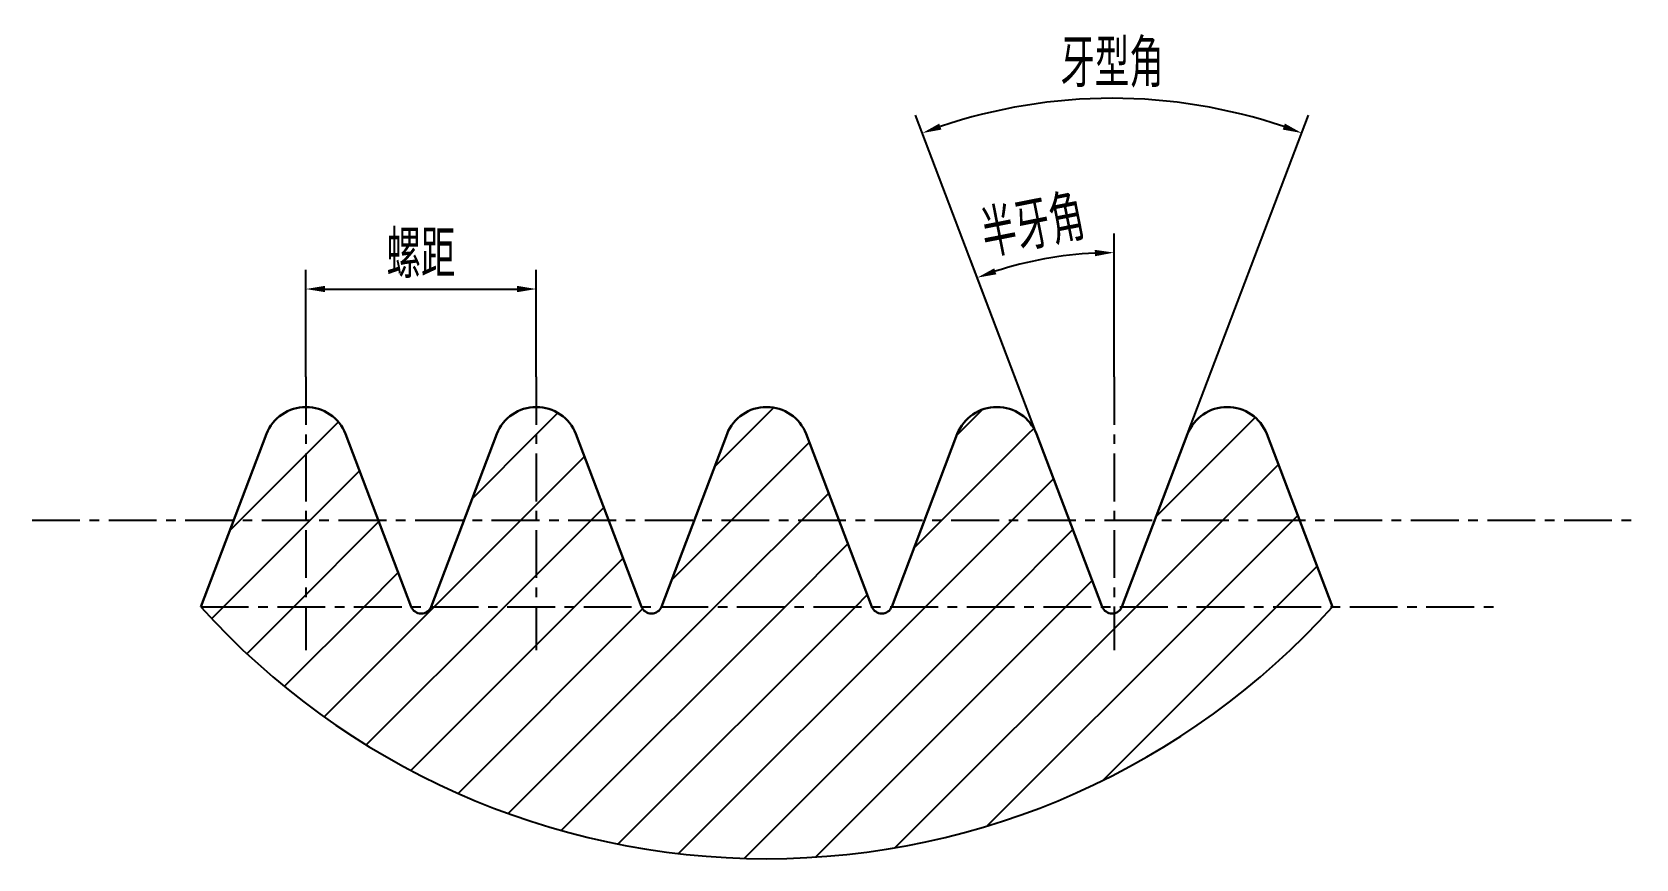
# Model space of a CAD drawing. Header units: inches. Extents: x -39.3 to 44.4, y -13.2 to 30.
import ezdxf

# ---------------------------------------------------------------- set-up
doc = ezdxf.new("R2010")
doc.units = ezdxf.units.IN
doc.header["$MEASUREMENT"] = 0
doc.linetypes.add('CENTERX2', pattern=[4, 2.5, -0.5, 0.5, -0.5])
doc.styles.add('工程字', font='gbenor.shx', dxfattribs={"bigfont": 'gbcbig.shx'})
doc.dimstyles.new('ZQH', dxfattribs={"dimtxt": 3, "dimasz": 2.5, "dimexe": 1.25, "dimexo": 0, "dimgap": 0.5, "dimtad": 1, "dimdec": 3, "dimdsep": 46, "dimtxsty": '工程字', "dimblk": 'CLOSEDBLANK', "dimcen": -0.8, "dimclrd": 3, "dimclre": 3, "dimclrt": 3, "dimadec": 1, "dimazin": 2, "dimtfac": 1, "dimtdec": 3, "dimtofl": 0, "dimtmove": 0, "dimatfit": 3, "dimldrblk": 'CLOSEDBLANK', "dimfxl": 1, "dimtolj": 1, "dimtzin": 0, "dimarcsym": 0})

# ---------------------------------------------------------------- blocks, each defined once
blk = doc.blocks.new('*D2')
at = {"color": 3, "lineweight": -2, "transparency": 16777216}
for p, q in [((-25.044, 11.99), (-25.044, 17.585)), ((-13.018, 11.99), (-13.018, 17.585)), ((-24.044, 16.585), (-14.018, 16.585))]:
    blk.add_line(p, q, dxfattribs=at)
at = {"color": 3, "transparency": 16777216}
for points in [[(-24.044, 16.752), (-24.044, 16.419), (-25.044, 16.585)], [(-14.018, 16.752), (-14.018, 16.419), (-13.018, 16.585)]]:
    blk.add_solid(points, dxfattribs=at)
at = {"layer": 'Defpoints', "color": 0, "transparency": 16777216}
for p in [(-13.018, 16.585), (-25.044, 11.99), (-13.018, 11.99)]:
    blk.add_point(p, dxfattribs=at)
at = {"color": 3, "transparency": 16777216, "insert": (-19.031, 18.404), "char_height": 2.5, "attachment_point": 5, "style": '工程字'}
blk.add_mtext('\\A1;螺距', dxfattribs=at)
blk = doc.blocks.new('_ClosedBlank')
at = {"color": 0, "linetype": 'ByBlock', "lineweight": -2}
for p, q in [((-1, 0.167), (0, 0)), ((-1, 0.167), (-1, -0.167)), ((0, 0), (-1, -0.167))]:
    blk.add_line(p, q, dxfattribs=at)
blk = doc.blocks.new('*D3')
at = {"color": 3, "lineweight": -2, "transparency": 16777216}
for p, q in [((13.111, 9.017), (6.793, 25.668)), ((21.002, 9.017), (27.32, 25.668))]:
    blk.add_line(p, q, dxfattribs=at)
blk.add_arc((17.057, -1.38), 27.929, 71.2714, 108.7286, dxfattribs=at)
at = {"color": 3, "transparency": 16777216}
for points in [[(8.145, 24.914), (8.032, 25.228), (7.148, 24.733)], [(26.081, 25.228), (25.968, 24.914), (26.965, 24.733)]]:
    blk.add_solid(points, dxfattribs=at)
at = {"layer": 'Defpoints', "color": 0, "transparency": 16777216}
for p in [(20.425, 26.346), (13.111, 9.017), (21.002, 9.017), (16.538, -0.014), (17.575, -0.014)]:
    blk.add_point(p, dxfattribs=at)
at = {"color": 3, "transparency": 16777216, "insert": (17.057, 28.369), "char_height": 2.5, "attachment_point": 5, "style": '工程字'}
blk.add_mtext('\\A1;牙型角', dxfattribs=at)
blk = doc.blocks.new('*D4')
at = {"color": 3, "lineweight": -2, "transparency": 16777216}
for p, q in [((17.159, 11.99), (17.159, 19.488)), ((13.111, 9.017), (9.659, 18.113))]:
    blk.add_line(p, q, dxfattribs=at)
blk.add_arc((17.159, -1.649), 20.137, 92.84557, 107.93458, dxfattribs=at)
at = {"color": 3, "transparency": 16777216}
for points in [[(16.155, 18.63), (16.163, 18.297), (17.159, 18.488)], [(11.013, 17.353), (10.903, 17.667), (10.014, 17.178)]]:
    blk.add_solid(points, dxfattribs=at)
at = {"layer": 'Defpoints', "color": 0, "transparency": 16777216}
for p in [(14.73, 18.341), (17.159, 11.99), (13.111, 9.017), (16.538, -0.014), (17.159, -2.287)]:
    blk.add_point(p, dxfattribs=at)
at = {"color": 3, "transparency": 16777216, "insert": (12.919, 19.894), "char_height": 2.5, "attachment_point": 5, "rotation": 11.13446, "style": '工程字'}
blk.add_mtext('\\A1;半牙角', dxfattribs=at)

msp = doc.modelspace()

# ---------------------------------------------------------------- hatches: boundary and pattern name
h = msp.add_hatch()
h.set_pattern_fill('ANSI31', color=256, scale=20.736)
edge = h.paths.add_edge_path()
edge.add_arc((17.0565, 0.1883), 0.5564, 201.286019, 338.713981)
edge.add_line((17.5749, -0.0137), (21.0018, 9.0171))
edge.add_arc((23.0699, 8.1944), 2.2257, 21.691466, 158.308534, ccw=False)
edge.add_line((25.1381, 9.0171), (28.565, -0.0137))
edge.add_arc((-0.9838, 26.5666), 39.7447, 221.972773, 318.027227, ccw=False)
edge.add_line((-30.5325, -0.0137), (-27.1056, 9.0171))
edge.add_arc((-25.0374, 8.1944), 2.2257, 21.691466, 158.308534, ccw=False)
edge.add_line((-22.9693, 9.0171), (-19.5424, -0.0137))
edge.add_arc((-19.024, 0.1883), 0.5564, 201.286019, 338.713981)
edge.add_line((-18.5056, -0.0137), (-15.0787, 9.0171))
edge.add_arc((-13.0106, 8.1944), 2.2257, 21.691466, 158.308534, ccw=False)
edge.add_line((-10.9425, 9.0171), (-7.5156, -0.0137))
edge.add_arc((-6.9972, 0.1883), 0.5564, 201.286019, 338.713981)
edge.add_line((-6.4788, -0.0137), (-3.0519, 9.0171))
edge.add_arc((-0.9838, 8.1944), 2.2257, 21.691466, 158.308534, ccw=False)
edge.add_line((1.0844, 9.0171), (4.5113, -0.0137))
edge.add_arc((5.0297, 0.1883), 0.5564, 201.286019, 338.713981)
edge.add_line((5.5481, -0.0137), (8.975, 9.0171))
edge.add_arc((11.0431, 8.1944), 2.2257, 21.691466, 158.308534, ccw=False)
edge.add_line((13.1112, 9.0171), (16.5381, -0.0137))

# ---------------------------------------------------------------- linework, layer by layer
at = {"color": 1, "linetype": 'CENTERX2'}
for p, q in [((-25.0436, 11.9898), (-25.0436, -2.287)), ((-13.0182, 11.9898), (-13.0182, -2.287)), ((17.1586, 11.9898), (17.1586, -2.287)), ((-39.3424, 4.5017), (44.4133, 4.5017)), ((-30.5325, -0.0137), (37.3367, -0.0137))]:
    msp.add_line(p, q, dxfattribs=at)
at = {"lineweight": 30}
for p, q in [((-30.5325, -0.0137), (-27.1056, 9.0171)), ((-22.9693, 9.0171), (-19.5424, -0.0137)), ((-18.5056, -0.0137), (-15.0787, 9.0171)), ((-10.9425, 9.0171), (-7.5156, -0.0137)), ((-6.4788, -0.0137), (-3.0519, 9.0171)), ((1.0844, 9.0171), (4.5113, -0.0137)), ((5.5481, -0.0137), (8.975, 9.0171)), ((13.1112, 9.0171), (16.5381, -0.0137)), ((17.5749, -0.0137), (21.0018, 9.0171)), ((25.1381, 9.0171), (28.565, -0.0137))]:
    msp.add_line(p, q, dxfattribs=at)
for centre, radius, start, end in [((-25.0374, 8.1944), 2.2257, 21.691466, 158.308534), ((-13.0106, 8.1944), 2.2257, 21.691466, 158.308534), ((-0.9838, 8.1944), 2.2257, 21.691466, 158.308534), ((11.0431, 8.1944), 2.2257, 21.691466, 158.308534), ((23.0699, 8.1944), 2.2257, 21.691466, 158.308534), ((-19.024, 0.1883), 0.5564, 201.286019, 338.713981), ((-6.9972, 0.1883), 0.5564, 201.286019, 338.713981), ((5.0297, 0.1883), 0.5564, 201.286019, 338.713981), ((17.0565, 0.1883), 0.5564, 201.286019, 338.713981)]:
    msp.add_arc(centre, radius, start, end, dxfattribs=at)
msp.add_arc((-0.9838, 26.5666), 39.7447, 221.972773, 318.027227)

# ---------------------------------------------------------------- dimensions: what is measured, and where the dimension line sits
for base, line1, line2, text, override, picture, middle in [((20.4248, 26.3458), ((17.5749, -0.0137), (21.0018, 9.0171)), ((13.1112, 9.0171), (16.5381, -0.0137)), '牙型角', {"dimtxt": 2.5, "dimasz": 1, "dimexe": 1, "dimgap": 0.5, "dimsah": 1}, '*D3', (17.0565, 26.5496)), ((14.7301, 18.3413), ((13.1112, 9.0171), (16.5381, -0.0137)), ((17.1586, 11.9898), (17.1586, -2.287)), '半牙角', {"dimtxt": 2.5, "dimasz": 1, "dimexe": 1, "dimsah": 1, "dimatfit": 2}, '*D4', (13.2699, 18.1092))]:
    dim = msp.add_angular_dim_2l(base=base, line1=line1, line2=line2, text=text, dimstyle='ZQH', override=override)
    dim.commit()
    dim.dimension.update_dxf_attribs({"geometry": picture, "text_midpoint": middle, "dimtype": 162})
dim = msp.add_linear_dim(base=(-13.0182, 16.5853), p1=(-25.0436, 11.9898), p2=(-13.0182, 11.9898), text='螺距', dimstyle='ZQH', override={"dimtxt": 2.5, "dimasz": 1, "dimexe": 1, "dimgap": 0.5, "dimsah": 1})
dim.commit()
dim.dimension.update_dxf_attribs({"geometry": '*D2', "text_midpoint": (-19.0309, 16.5853), "dimtype": 160})

doc.saveas('drawing.dxf')
